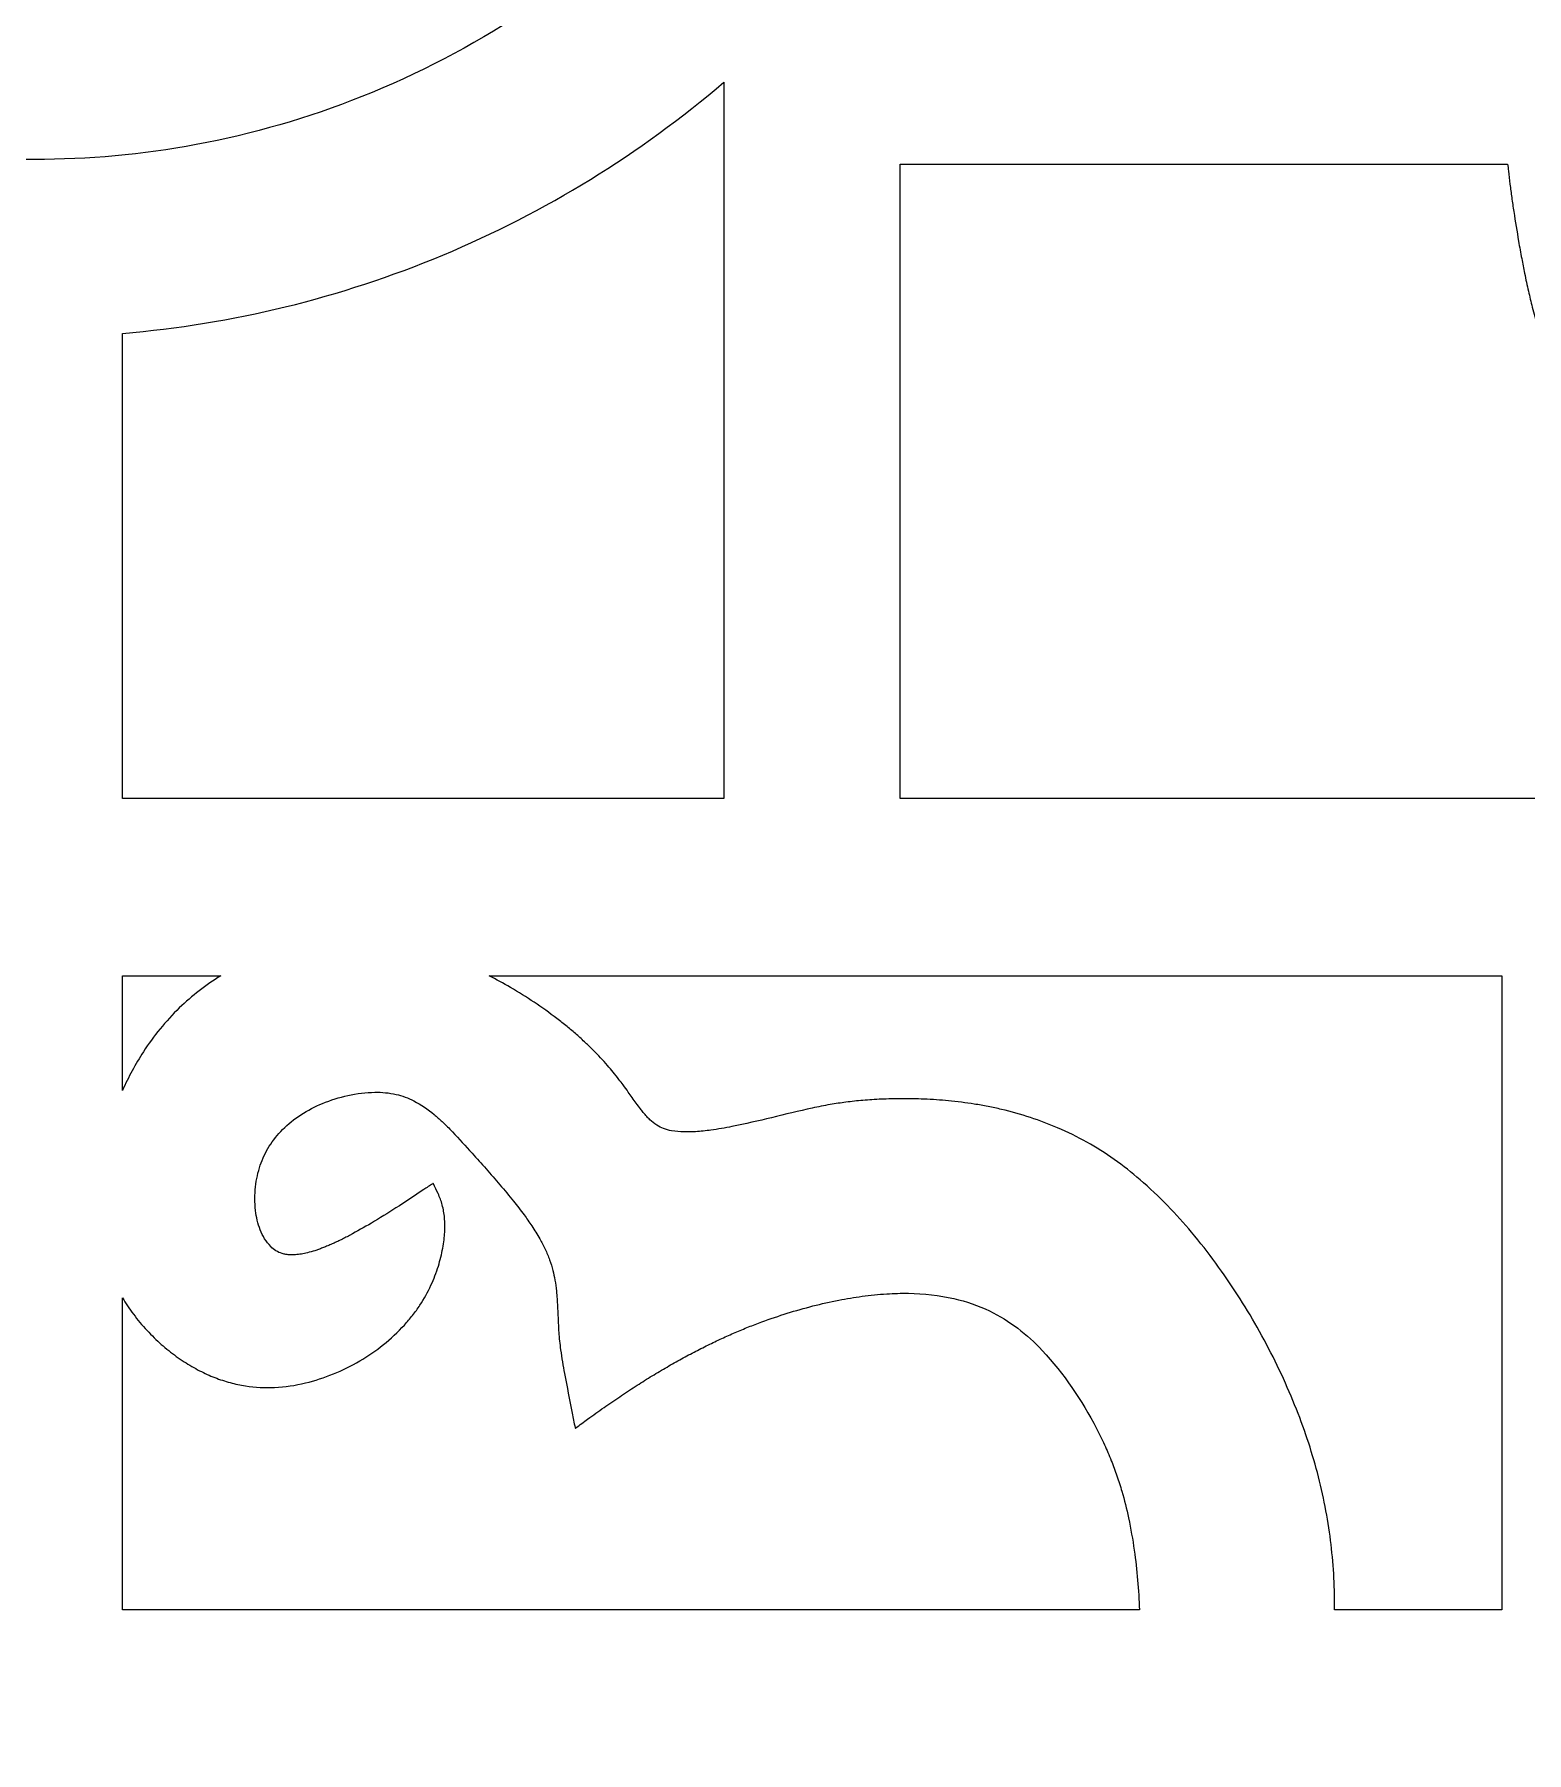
# Model space of a CAD drawing. Header units: centimetres. Extents: x -27 to -20.3, y -9 to 9.
# Drawn here: x -23.642 to -21.634, y -6.621 to -4.31 of the extents above; entities that cross this region are included whole.
import ezdxf

# ---------------------------------------------------------------- set-up
doc = ezdxf.new("R2010")
doc.units = ezdxf.units.CM
doc.header["$MEASUREMENT"] = 0
doc.layers.add('layer 1', color=7, linetype='Continuous')

msp = doc.modelspace()

# ---------------------------------------------------------------- linework, layer by layer
at = {"layer": 'layer 1', "color": 250}
for points, knots in [([(-20.28417, 9.00077), (-20.28417, 3.00045), (-20.28417, -2.99988), (-20.28417, -9.00021), (-20.28417, -9.00021), (-22.52248, -9.00021), (-24.76082, -9.00021), (-26.99914, -9.00021), (-26.99914, -9.00021), (-26.99914, -2.99988), (-26.99914, 3.00045), (-26.99914, 9.00077), (-26.99914, 9.00077), (-24.76082, 9.00077), (-22.52248, 9.00077), (-20.28417, 9.00077)], [0, 0, 0, 0, 0.2, 0.2, 0.2, 0.2, 0.4, 0.4, 0.4, 0.4, 0.6, 0.6, 0.6, 0.6, 1, 1, 1, 1]), ([(-23.64165, -4.47847), (-23.56938, -4.47847), (-23.49661, -4.47189), (-23.42394, -4.45837), (-23.42394, -4.45837), (-23.34842, -4.44429), (-23.2739, -4.42285), (-23.20125, -4.39391), (-23.20125, -4.39391), (-23.04984, -4.33355), (-22.91247, -4.24329), (-22.79568, -4.12569), (-22.79568, -4.12569), (-22.73729, -4.06691), (-22.68533, -4.00245), (-22.64029, -3.9331), (-22.64029, -3.9331), (-22.59588, -3.86473), (-22.55884, -3.79252), (-22.52928, -3.71736), (-22.52928, -3.71736), (-22.50051, -3.64423), (-22.47922, -3.56924), (-22.46523, -3.49316), (-22.46523, -3.49316), (-22.45181, -3.42003), (-22.44527, -3.34676), (-22.44527, -3.274), (-22.44527, -3.274), (-22.44527, -3.20125), (-22.45181, -3.12796), (-22.46523, -3.05484), (-22.46523, -3.05484), (-22.47922, -2.97877), (-22.50051, -2.90378), (-22.52928, -2.83065), (-22.52928, -2.83065), (-22.55884, -2.75549), (-22.59588, -2.68328), (-22.64029, -2.6149), (-22.64029, -2.6149), (-22.68533, -2.54555), (-22.73729, -2.4811), (-22.79568, -2.42232), (-22.79568, -2.42232), (-22.91247, -2.30472), (-23.04984, -2.21446), (-23.20125, -2.1541), (-23.20125, -2.1541), (-23.2739, -2.12515), (-23.34842, -2.10372), (-23.42394, -2.08964), (-23.42394, -2.08964), (-23.49661, -2.07612), (-23.56938, -2.06953), (-23.64165, -2.06953), (-23.64165, -2.06953), (-23.71391, -2.06953), (-23.78669, -2.07612), (-23.85936, -2.08964), (-23.85936, -2.08964), (-23.93489, -2.10372), (-24.0094, -2.12515), (-24.08202, -2.1541), (-24.08202, -2.1541), (-24.23344, -2.21446), (-24.3708, -2.30472), (-24.48762, -2.42232), (-24.48762, -2.42232), (-24.54602, -2.4811), (-24.59797, -2.54555), (-24.64299, -2.6149), (-24.64299, -2.6149), (-24.68741, -2.68328), (-24.72447, -2.75549), (-24.75403, -2.83065), (-24.75403, -2.83065), (-24.78278, -2.90378), (-24.80405, -2.97877), (-24.81806, -3.05484), (-24.81806, -3.05484), (-24.8315, -3.12796), (-24.83804, -3.20125), (-24.83804, -3.274), (-24.83804, -3.274), (-24.83804, -3.34676), (-24.8315, -3.42003), (-24.81806, -3.49316), (-24.81806, -3.49316), (-24.80405, -3.56924), (-24.78278, -3.64423), (-24.75403, -3.71736), (-24.75403, -3.71736), (-24.72447, -3.79252), (-24.68741, -3.86473), (-24.64299, -3.9331), (-24.64299, -3.9331), (-24.59797, -4.00245), (-24.54602, -4.06691), (-24.48762, -4.12569), (-24.48762, -4.12569), (-24.3708, -4.24329), (-24.23344, -4.33355), (-24.08202, -4.39391), (-24.08202, -4.39391), (-24.0094, -4.42285), (-23.93489, -4.44429), (-23.85936, -4.45837), (-23.85936, -4.45837), (-23.78669, -4.47189), (-23.71391, -4.47847), (-23.64165, -4.47847)], [0, 0, 0, 0, 0.0344828, 0.0344828, 0.0344828, 0.0344828, 0.0689655, 0.0689655, 0.0689655, 0.0689655, 0.1034483, 0.1034483, 0.1034483, 0.1034483, 0.137931, 0.137931, 0.137931, 0.137931, 0.1724138, 0.1724138, 0.1724138, 0.1724138, 0.2068966, 0.2068966, 0.2068966, 0.2068966, 0.2413793, 0.2413793, 0.2413793, 0.2413793, 0.2758621, 0.2758621, 0.2758621, 0.2758621, 0.3103448, 0.3103448, 0.3103448, 0.3103448, 0.3448276, 0.3448276, 0.3448276, 0.3448276, 0.3793103, 0.3793103, 0.3793103, 0.3793103, 0.4137931, 0.4137931, 0.4137931, 0.4137931, 0.4482759, 0.4482759, 0.4482759, 0.4482759, 0.4827586, 0.4827586, 0.4827586, 0.4827586, 0.5172414, 0.5172414, 0.5172414, 0.5172414, 0.5517241, 0.5517241, 0.5517241, 0.5517241, 0.5862069, 0.5862069, 0.5862069, 0.5862069, 0.6206897, 0.6206897, 0.6206897, 0.6206897, 0.6551724, 0.6551724, 0.6551724, 0.6551724, 0.6896552, 0.6896552, 0.6896552, 0.6896552, 0.7241379, 0.7241379, 0.7241379, 0.7241379, 0.7586207, 0.7586207, 0.7586207, 0.7586207, 0.7931034, 0.7931034, 0.7931034, 0.7931034, 0.8275862, 0.8275862, 0.8275862, 0.8275862, 0.862069, 0.862069, 0.862069, 0.862069, 0.8965517, 0.8965517, 0.8965517, 0.8965517, 0.9310345, 0.9310345, 0.9310345, 0.9310345, 1, 1, 1, 1]), ([(-22.71404, -5.33752), (-22.71404, -5.04882), (-22.71404, -4.76011), (-22.71404, -4.47141), (-22.71404, -4.47141), (-22.71404, -4.43903), (-22.71404, -4.40665), (-22.71404, -4.37428), (-22.71404, -4.37428), (-22.82714, -4.47093), (-22.95414, -4.54928), (-23.09231, -4.60699), (-23.09231, -4.60699), (-23.23045, -4.66469), (-23.37528, -4.69988), (-23.5231, -4.71222), (-23.5231, -4.71222), (-23.5231, -4.92066), (-23.5231, -5.12908), (-23.5231, -5.33752), (-23.5231, -5.33752), (-23.25342, -5.33752), (-22.98371, -5.33752), (-22.71404, -5.33752)], [0, 0, 0, 0, 0.1428571, 0.1428571, 0.1428571, 0.1428571, 0.2857143, 0.2857143, 0.2857143, 0.2857143, 0.4285714, 0.4285714, 0.4285714, 0.4285714, 0.5714286, 0.5714286, 0.5714286, 0.5714286, 0.7142857, 0.7142857, 0.7142857, 0.7142857, 1, 1, 1, 1]), ([(-20.62175, -5.53201), (-20.624, -5.53176), (-20.62625, -5.5315), (-20.6285, -5.53125), (-20.6285, -5.53125), (-20.63433, -5.5306), (-20.64014, -5.5299), (-20.64591, -5.52917), (-20.64591, -5.52917), (-20.6519, -5.52841), (-20.65788, -5.52762), (-20.66383, -5.52677), (-20.66383, -5.52677), (-20.6701, -5.5259), (-20.67638, -5.525), (-20.68265, -5.52403), (-20.68265, -5.52403), (-20.69581, -5.52188), (-20.70898, -5.51971), (-20.72217, -5.51756), (-20.72217, -5.51756), (-20.72997, -5.51619), (-20.73775, -5.51476), (-20.74554, -5.51329), (-20.74554, -5.51329), (-20.7521, -5.51204), (-20.75863, -5.51074), (-20.76516, -5.50939), (-20.76516, -5.50939), (-20.7731, -5.50773), (-20.78104, -5.506), (-20.78897, -5.50416), (-20.78897, -5.50416), (-20.79611, -5.50251), (-20.80321, -5.50078), (-20.81031, -5.49894), (-20.81031, -5.49894), (-20.82727, -5.49456), (-20.84407, -5.48957), (-20.86069, -5.48399), (-20.86069, -5.48399), (-20.87479, -5.47925), (-20.88869, -5.47393), (-20.90236, -5.46803), (-20.90236, -5.46803), (-20.93467, -5.45409), (-20.96522, -5.43654), (-20.99356, -5.41563), (-20.99356, -5.41563), (-21.01862, -5.39716), (-21.04108, -5.37559), (-21.06062, -5.35127), (-21.06062, -5.35127), (-21.07957, -5.3276), (-21.09568, -5.30187), (-21.10869, -5.27443), (-21.10869, -5.27443), (-21.1242, -5.24168), (-21.13652, -5.20755), (-21.1455, -5.17241), (-21.1455, -5.17241), (-21.14986, -5.15528), (-21.1532, -5.13792), (-21.15547, -5.12037), (-21.15547, -5.12037), (-21.15722, -5.1068), (-21.15789, -5.09314), (-21.15744, -5.07947), (-21.15744, -5.07947), (-21.15716, -5.07128), (-21.15649, -5.06312), (-21.15541, -5.055), (-21.15541, -5.055), (-21.15431, -5.04691), (-21.1528, -5.03889), (-21.15089, -5.03095), (-21.15089, -5.03095), (-21.14965, -5.0258), (-21.14824, -5.02066), (-21.14669, -5.01561), (-21.14669, -5.01561), (-21.15171, -5.01718), (-21.15679, -5.01859), (-21.16192, -5.01984), (-21.16192, -5.01984), (-21.16982, -5.02176), (-21.17776, -5.02328), (-21.18581, -5.02438), (-21.18581, -5.02438), (-21.19388, -5.02547), (-21.20199, -5.02616), (-21.21012, -5.02643), (-21.21012, -5.02643), (-21.2237, -5.02687), (-21.23726, -5.02621), (-21.25076, -5.02445), (-21.25076, -5.02445), (-21.26817, -5.02216), (-21.28542, -5.01881), (-21.30243, -5.01441), (-21.30243, -5.01441), (-21.33735, -5.00537), (-21.37125, -4.99298), (-21.40378, -4.97733), (-21.40378, -4.97733), (-21.43104, -4.96425), (-21.45657, -4.94803), (-21.48007, -4.92893), (-21.48007, -4.92893), (-21.50424, -4.9093), (-21.52567, -4.88667), (-21.544, -4.86146), (-21.544, -4.86146), (-21.5648, -4.8329), (-21.58222, -4.80215), (-21.59609, -4.76962), (-21.59609, -4.76962), (-21.60194, -4.75587), (-21.60723, -4.74187), (-21.61192, -4.72769), (-21.61192, -4.72769), (-21.61748, -4.71095), (-21.62241, -4.69404), (-21.62676, -4.67695), (-21.62676, -4.67695), (-21.62857, -4.66982), (-21.63032, -4.66265), (-21.63195, -4.65548), (-21.63195, -4.65548), (-21.63378, -4.6475), (-21.63549, -4.63951), (-21.63715, -4.6315), (-21.63715, -4.6315), (-21.6385, -4.62492), (-21.63978, -4.61834), (-21.64102, -4.61174), (-21.64102, -4.61174), (-21.64248, -4.60395), (-21.6439, -4.59616), (-21.64523, -4.58835), (-21.64523, -4.58835), (-21.64737, -4.5751), (-21.64953, -4.56185), (-21.65167, -4.54858), (-21.65167, -4.54858), (-21.65264, -4.54223), (-21.65353, -4.53587), (-21.65442, -4.52949), (-21.65442, -4.52949), (-21.65526, -4.5235), (-21.65602, -4.51749), (-21.6568, -4.51147), (-21.6568, -4.51147), (-21.6575, -4.50563), (-21.65821, -4.49978), (-21.65888, -4.49393), (-21.65888, -4.49393), (-21.6592, -4.49088), (-21.65953, -4.48784), (-21.65987, -4.4848), (-21.65987, -4.4848), (-21.93221, -4.4848), (-22.20459, -4.4848), (-22.47694, -4.4848), (-22.47694, -4.4848), (-22.47694, -4.76903), (-22.47694, -5.05328), (-22.47694, -5.33752), (-22.47694, -5.33752), (-22.13268, -5.33752), (-21.78838, -5.33752), (-21.44408, -5.33752), (-21.44408, -5.33752), (-21.43986, -5.33752), (-21.43562, -5.33752), (-21.4314, -5.33752), (-21.4314, -5.33752), (-21.4312, -5.33752), (-21.431, -5.33752), (-21.43081, -5.33752), (-21.43081, -5.33752), (-21.43081, -5.33773), (-21.43081, -5.33792), (-21.43081, -5.33812), (-21.43081, -5.33812), (-21.43081, -5.34239), (-21.43081, -5.34666), (-21.43081, -5.3509), (-21.43081, -5.3509), (-21.43081, -5.36464), (-21.43081, -5.37837), (-21.43081, -5.39208), (-21.43081, -5.39208), (-21.43081, -5.44899), (-21.43081, -5.50592), (-21.43081, -5.56284), (-21.43081, -5.56284), (-21.43081, -5.85155), (-21.43081, -6.14024), (-21.43081, -6.42895), (-21.43081, -6.42895), (-21.1611, -6.42895), (-20.89143, -6.42895), (-20.62175, -6.42895), (-20.62175, -6.42895), (-20.62175, -6.12997), (-20.62175, -5.83098), (-20.62175, -5.53201)], [0, 0, 0, 0, 0.0188679, 0.0188679, 0.0188679, 0.0188679, 0.0377358, 0.0377358, 0.0377358, 0.0377358, 0.0566038, 0.0566038, 0.0566038, 0.0566038, 0.0754717, 0.0754717, 0.0754717, 0.0754717, 0.0943396, 0.0943396, 0.0943396, 0.0943396, 0.1132075, 0.1132075, 0.1132075, 0.1132075, 0.1320755, 0.1320755, 0.1320755, 0.1320755, 0.1509434, 0.1509434, 0.1509434, 0.1509434, 0.1698113, 0.1698113, 0.1698113, 0.1698113, 0.1886792, 0.1886792, 0.1886792, 0.1886792, 0.2075472, 0.2075472, 0.2075472, 0.2075472, 0.2264151, 0.2264151, 0.2264151, 0.2264151, 0.245283, 0.245283, 0.245283, 0.245283, 0.2641509, 0.2641509, 0.2641509, 0.2641509, 0.2830189, 0.2830189, 0.2830189, 0.2830189, 0.3018868, 0.3018868, 0.3018868, 0.3018868, 0.3207547, 0.3207547, 0.3207547, 0.3207547, 0.3396226, 0.3396226, 0.3396226, 0.3396226, 0.3584906, 0.3584906, 0.3584906, 0.3584906, 0.3773585, 0.3773585, 0.3773585, 0.3773585, 0.3962264, 0.3962264, 0.3962264, 0.3962264, 0.4150943, 0.4150943, 0.4150943, 0.4150943, 0.4339623, 0.4339623, 0.4339623, 0.4339623, 0.4528302, 0.4528302, 0.4528302, 0.4528302, 0.4716981, 0.4716981, 0.4716981, 0.4716981, 0.490566, 0.490566, 0.490566, 0.490566, 0.509434, 0.509434, 0.509434, 0.509434, 0.5283019, 0.5283019, 0.5283019, 0.5283019, 0.5471698, 0.5471698, 0.5471698, 0.5471698, 0.5660377, 0.5660377, 0.5660377, 0.5660377, 0.5849057, 0.5849057, 0.5849057, 0.5849057, 0.6037736, 0.6037736, 0.6037736, 0.6037736, 0.6226415, 0.6226415, 0.6226415, 0.6226415, 0.6415094, 0.6415094, 0.6415094, 0.6415094, 0.6603774, 0.6603774, 0.6603774, 0.6603774, 0.6792453, 0.6792453, 0.6792453, 0.6792453, 0.6981132, 0.6981132, 0.6981132, 0.6981132, 0.7169811, 0.7169811, 0.7169811, 0.7169811, 0.7358491, 0.7358491, 0.7358491, 0.7358491, 0.754717, 0.754717, 0.754717, 0.754717, 0.7735849, 0.7735849, 0.7735849, 0.7735849, 0.7924528, 0.7924528, 0.7924528, 0.7924528, 0.8113208, 0.8113208, 0.8113208, 0.8113208, 0.8301887, 0.8301887, 0.8301887, 0.8301887, 0.8490566, 0.8490566, 0.8490566, 0.8490566, 0.8679245, 0.8679245, 0.8679245, 0.8679245, 0.8867925, 0.8867925, 0.8867925, 0.8867925, 0.9056604, 0.9056604, 0.9056604, 0.9056604, 0.9245283, 0.9245283, 0.9245283, 0.9245283, 0.9433962, 0.9433962, 0.9433962, 0.9433962, 0.9622642, 0.9622642, 0.9622642, 0.9622642, 1, 1, 1, 1]), ([(-23.39095, -5.57623), (-23.43501, -5.57623), (-23.47905, -5.57623), (-23.5231, -5.57623), (-23.5231, -5.57623), (-23.5231, -5.62757), (-23.5231, -5.67892), (-23.5231, -5.73026), (-23.5231, -5.73026), (-23.51501, -5.71234), (-23.50564, -5.69506), (-23.49503, -5.67852), (-23.49503, -5.67852), (-23.48122, -5.65694), (-23.46501, -5.63711), (-23.44665, -5.61929), (-23.44665, -5.61929), (-23.42969, -5.6029), (-23.41106, -5.58847), (-23.39095, -5.57623)], [0, 0, 0, 0, 0.1666667, 0.1666667, 0.1666667, 0.1666667, 0.3333333, 0.3333333, 0.3333333, 0.3333333, 0.5, 0.5, 0.5, 0.5, 0.6666667, 0.6666667, 0.6666667, 0.6666667, 1, 1, 1, 1]), ([(-21.6679, -5.57623), (-22.12191, -5.57623), (-22.57591, -5.57623), (-23.02995, -5.57623), (-23.02995, -5.57623), (-23.02018, -5.58114), (-23.01058, -5.58635), (-23.00114, -5.59184), (-23.00114, -5.59184), (-22.99031, -5.59814), (-22.97968, -5.60478), (-22.96925, -5.61177), (-22.96925, -5.61177), (-22.95888, -5.61873), (-22.94873, -5.62602), (-22.93882, -5.63362), (-22.93882, -5.63362), (-22.93418, -5.63717), (-22.92963, -5.64077), (-22.92512, -5.64446), (-22.92512, -5.64446), (-22.92076, -5.64799), (-22.91652, -5.6516), (-22.91229, -5.65527), (-22.91229, -5.65527), (-22.90826, -5.65882), (-22.90422, -5.66244), (-22.90028, -5.66613), (-22.90028, -5.66613), (-22.89661, -5.66953), (-22.89302, -5.67301), (-22.88949, -5.67653), (-22.88949, -5.67653), (-22.88625, -5.6798), (-22.88303, -5.68313), (-22.8799, -5.68649), (-22.8799, -5.68649), (-22.87675, -5.68986), (-22.8737, -5.69329), (-22.87068, -5.69678), (-22.87068, -5.69678), (-22.86808, -5.69973), (-22.86558, -5.70273), (-22.8631, -5.70576), (-22.8631, -5.70576), (-22.86048, -5.70899), (-22.85788, -5.71224), (-22.85534, -5.71554), (-22.85534, -5.71554), (-22.85345, -5.71799), (-22.85157, -5.72046), (-22.84972, -5.72294), (-22.84972, -5.72294), (-22.84737, -5.72612), (-22.84503, -5.72931), (-22.84272, -5.73252), (-22.84272, -5.73252), (-22.83915, -5.73751), (-22.83558, -5.74247), (-22.83204, -5.74744), (-22.83204, -5.74744), (-22.83017, -5.75), (-22.82828, -5.75254), (-22.82637, -5.75507), (-22.82637, -5.75507), (-22.82516, -5.75668), (-22.8239, -5.75828), (-22.8226, -5.75985), (-22.8226, -5.75985), (-22.82102, -5.7618), (-22.81941, -5.7637), (-22.81771, -5.76554), (-22.81771, -5.76554), (-22.81646, -5.76696), (-22.81516, -5.76831), (-22.8138, -5.76961), (-22.8138, -5.76961), (-22.81087, -5.77243), (-22.80773, -5.77493), (-22.80432, -5.77712), (-22.80432, -5.77712), (-22.80146, -5.77895), (-22.79841, -5.78049), (-22.79521, -5.78165), (-22.79521, -5.78165), (-22.79175, -5.78293), (-22.78815, -5.78389), (-22.78448, -5.78449), (-22.78448, -5.78449), (-22.77896, -5.7854), (-22.77338, -5.78593), (-22.76777, -5.78607), (-22.76777, -5.78607), (-22.76264, -5.78621), (-22.75751, -5.7861), (-22.75238, -5.78579), (-22.75238, -5.78579), (-22.74539, -5.78533), (-22.73842, -5.78464), (-22.73151, -5.78371), (-22.73151, -5.78371), (-22.72201, -5.78244), (-22.71258, -5.78085), (-22.70324, -5.77893), (-22.70324, -5.77893), (-22.68542, -5.77525), (-22.66769, -5.77125), (-22.65001, -5.76692), (-22.65001, -5.76692), (-22.63178, -5.76243), (-22.61351, -5.75814), (-22.59518, -5.75405), (-22.59518, -5.75405), (-22.58726, -5.75228), (-22.57928, -5.75071), (-22.57127, -5.74934), (-22.57127, -5.74934), (-22.56768, -5.74874), (-22.56411, -5.74816), (-22.56053, -5.74761), (-22.56053, -5.74761), (-22.557, -5.74709), (-22.55348, -5.7466), (-22.54997, -5.74613), (-22.54997, -5.74613), (-22.54621, -5.74565), (-22.54243, -5.74519), (-22.53864, -5.7448), (-22.53864, -5.7448), (-22.5348, -5.74439), (-22.53098, -5.74401), (-22.52711, -5.74368), (-22.52711, -5.74368), (-22.52306, -5.74333), (-22.51903, -5.74302), (-22.51496, -5.74275), (-22.51496, -5.74275), (-22.51073, -5.74249), (-22.50652, -5.74226), (-22.5023, -5.74208), (-22.5023, -5.74208), (-22.49788, -5.74188), (-22.49346, -5.74176), (-22.48905, -5.74166), (-22.48905, -5.74166), (-22.48437, -5.74156), (-22.47969, -5.74149), (-22.47502, -5.74147), (-22.47502, -5.74147), (-22.46988, -5.74146), (-22.46475, -5.7415), (-22.45963, -5.74159), (-22.45963, -5.74159), (-22.4547, -5.74169), (-22.4498, -5.74184), (-22.4449, -5.74204), (-22.4449, -5.74204), (-22.43934, -5.74226), (-22.43378, -5.74257), (-22.42824, -5.74294), (-22.42824, -5.74294), (-22.42289, -5.74332), (-22.41752, -5.74375), (-22.41218, -5.74426), (-22.41218, -5.74426), (-22.40628, -5.74481), (-22.40038, -5.74548), (-22.39447, -5.74621), (-22.39447, -5.74621), (-22.38876, -5.74693), (-22.38306, -5.74775), (-22.37735, -5.74867), (-22.37735, -5.74867), (-22.37117, -5.74965), (-22.36498, -5.75075), (-22.35883, -5.75196), (-22.35883, -5.75196), (-22.35284, -5.75313), (-22.34688, -5.75442), (-22.34092, -5.75581), (-22.34092, -5.75581), (-22.32772, -5.75892), (-22.31466, -5.76257), (-22.30176, -5.76679), (-22.30176, -5.76679), (-22.28938, -5.77084), (-22.2772, -5.77545), (-22.26525, -5.78057), (-22.26525, -5.78057), (-22.25181, -5.78635), (-22.23865, -5.79281), (-22.22588, -5.79993), (-22.22588, -5.79993), (-22.21328, -5.80696), (-22.20105, -5.81464), (-22.18924, -5.82296), (-22.18924, -5.82296), (-22.17713, -5.83149), (-22.16548, -5.84061), (-22.15428, -5.85031), (-22.15428, -5.85031), (-22.14149, -5.86139), (-22.12918, -5.87302), (-22.11738, -5.88516), (-22.11738, -5.88516), (-22.10615, -5.89673), (-22.09534, -5.90869), (-22.08498, -5.92105), (-22.08498, -5.92105), (-22.07365, -5.93456), (-22.06276, -5.94846), (-22.05237, -5.96272), (-22.05237, -5.96272), (-22.03216, -5.99032), (-22.01361, -6.01906), (-21.99673, -6.04883), (-21.99673, -6.04883), (-21.97979, -6.07882), (-21.96456, -6.10974), (-21.95114, -6.14149), (-21.95114, -6.14149), (-21.9447, -6.15673), (-21.93871, -6.17218), (-21.93321, -6.18779), (-21.93321, -6.18779), (-21.92794, -6.20265), (-21.92323, -6.21766), (-21.91894, -6.23282), (-21.91894, -6.23282), (-21.91468, -6.24791), (-21.91092, -6.26314), (-21.90768, -6.27849), (-21.90768, -6.27849), (-21.90447, -6.29361), (-21.90177, -6.30882), (-21.8996, -6.32411), (-21.8996, -6.32411), (-21.89533, -6.35388), (-21.89303, -6.38387), (-21.89268, -6.41395), (-21.89268, -6.41395), (-21.89261, -6.41894), (-21.89261, -6.42395), (-21.89262, -6.42895), (-21.89262, -6.42895), (-21.8177, -6.42895), (-21.74279, -6.42895), (-21.6679, -6.42895), (-21.6679, -6.42895), (-21.6679, -6.14471), (-21.6679, -5.86047), (-21.6679, -5.57623)], [0, 0, 0, 0, 0.015625, 0.015625, 0.015625, 0.015625, 0.03125, 0.03125, 0.03125, 0.03125, 0.046875, 0.046875, 0.046875, 0.046875, 0.0625, 0.0625, 0.0625, 0.0625, 0.078125, 0.078125, 0.078125, 0.078125, 0.09375, 0.09375, 0.09375, 0.09375, 0.109375, 0.109375, 0.109375, 0.109375, 0.125, 0.125, 0.125, 0.125, 0.140625, 0.140625, 0.140625, 0.140625, 0.15625, 0.15625, 0.15625, 0.15625, 0.171875, 0.171875, 0.171875, 0.171875, 0.1875, 0.1875, 0.1875, 0.1875, 0.203125, 0.203125, 0.203125, 0.203125, 0.21875, 0.21875, 0.21875, 0.21875, 0.234375, 0.234375, 0.234375, 0.234375, 0.25, 0.25, 0.25, 0.25, 0.265625, 0.265625, 0.265625, 0.265625, 0.28125, 0.28125, 0.28125, 0.28125, 0.296875, 0.296875, 0.296875, 0.296875, 0.3125, 0.3125, 0.3125, 0.3125, 0.328125, 0.328125, 0.328125, 0.328125, 0.34375, 0.34375, 0.34375, 0.34375, 0.359375, 0.359375, 0.359375, 0.359375, 0.375, 0.375, 0.375, 0.375, 0.390625, 0.390625, 0.390625, 0.390625, 0.40625, 0.40625, 0.40625, 0.40625, 0.421875, 0.421875, 0.421875, 0.421875, 0.4375, 0.4375, 0.4375, 0.4375, 0.453125, 0.453125, 0.453125, 0.453125, 0.46875, 0.46875, 0.46875, 0.46875, 0.484375, 0.484375, 0.484375, 0.484375, 0.5, 0.5, 0.5, 0.5, 0.515625, 0.515625, 0.515625, 0.515625, 0.53125, 0.53125, 0.53125, 0.53125, 0.546875, 0.546875, 0.546875, 0.546875, 0.5625, 0.5625, 0.5625, 0.5625, 0.578125, 0.578125, 0.578125, 0.578125, 0.59375, 0.59375, 0.59375, 0.59375, 0.609375, 0.609375, 0.609375, 0.609375, 0.625, 0.625, 0.625, 0.625, 0.640625, 0.640625, 0.640625, 0.640625, 0.65625, 0.65625, 0.65625, 0.65625, 0.671875, 0.671875, 0.671875, 0.671875, 0.6875, 0.6875, 0.6875, 0.6875, 0.703125, 0.703125, 0.703125, 0.703125, 0.71875, 0.71875, 0.71875, 0.71875, 0.734375, 0.734375, 0.734375, 0.734375, 0.75, 0.75, 0.75, 0.75, 0.765625, 0.765625, 0.765625, 0.765625, 0.78125, 0.78125, 0.78125, 0.78125, 0.796875, 0.796875, 0.796875, 0.796875, 0.8125, 0.8125, 0.8125, 0.8125, 0.828125, 0.828125, 0.828125, 0.828125, 0.84375, 0.84375, 0.84375, 0.84375, 0.859375, 0.859375, 0.859375, 0.859375, 0.875, 0.875, 0.875, 0.875, 0.890625, 0.890625, 0.890625, 0.890625, 0.90625, 0.90625, 0.90625, 0.90625, 0.921875, 0.921875, 0.921875, 0.921875, 0.9375, 0.9375, 0.9375, 0.9375, 0.953125, 0.953125, 0.953125, 0.953125, 0.96875, 0.96875, 0.96875, 0.96875, 1, 1, 1, 1]), ([(-23.05281, -5.8147), (-23.06162, -5.80515), (-23.07041, -5.79559), (-23.0792, -5.78605), (-23.0792, -5.78605), (-23.08372, -5.78134), (-23.08836, -5.77676), (-23.09311, -5.77225), (-23.09311, -5.77225), (-23.09658, -5.76897), (-23.10015, -5.76581), (-23.10383, -5.76275), (-23.10383, -5.76275), (-23.11229, -5.75568), (-23.12148, -5.74953), (-23.13124, -5.7444), (-23.13124, -5.7444), (-23.13882, -5.74043), (-23.14685, -5.73748), (-23.15515, -5.73561), (-23.15515, -5.73561), (-23.16447, -5.7335), (-23.17394, -5.73255), (-23.1835, -5.73275), (-23.1835, -5.73275), (-23.19573, -5.733), (-23.20788, -5.73445), (-23.21983, -5.73707), (-23.21983, -5.73707), (-23.23149, -5.73966), (-23.24293, -5.74321), (-23.25398, -5.74775), (-23.25398, -5.74775), (-23.26419, -5.75194), (-23.27401, -5.75707), (-23.28329, -5.76308), (-23.28329, -5.76308), (-23.2921, -5.76879), (-23.30027, -5.77543), (-23.30774, -5.78289), (-23.30774, -5.78289), (-23.31454, -5.78969), (-23.32052, -5.79726), (-23.3256, -5.80545), (-23.3256, -5.80545), (-23.33063, -5.81347), (-23.33467, -5.82203), (-23.33773, -5.831), (-23.33773, -5.831), (-23.34091, -5.84034), (-23.34304, -5.84998), (-23.34411, -5.8598), (-23.34411, -5.8598), (-23.34526, -5.87044), (-23.34526, -5.88115), (-23.34407, -5.89179), (-23.34407, -5.89179), (-23.3431, -5.90068), (-23.34099, -5.90938), (-23.3378, -5.91774), (-23.3378, -5.91774), (-23.33466, -5.9261), (-23.32987, -5.93367), (-23.32371, -5.94016), (-23.32371, -5.94016), (-23.31949, -5.94461), (-23.31427, -5.94784), (-23.30839, -5.94963), (-23.30839, -5.94963), (-23.3067, -5.95015), (-23.30497, -5.95056), (-23.30322, -5.95084), (-23.30322, -5.95084), (-23.30116, -5.95116), (-23.29909, -5.95136), (-23.297, -5.95143), (-23.297, -5.95143), (-23.29482, -5.95152), (-23.29265, -5.95147), (-23.29047, -5.95131), (-23.29047, -5.95131), (-23.28778, -5.95111), (-23.2851, -5.95078), (-23.28243, -5.95032), (-23.28243, -5.95032), (-23.27969, -5.94987), (-23.27697, -5.94929), (-23.27428, -5.94862), (-23.27428, -5.94862), (-23.27094, -5.94778), (-23.26763, -5.94683), (-23.26433, -5.94576), (-23.26433, -5.94576), (-23.26266, -5.94524), (-23.26103, -5.94468), (-23.25938, -5.94409), (-23.25938, -5.94409), (-23.25757, -5.94344), (-23.25576, -5.94276), (-23.25397, -5.94209), (-23.25397, -5.94209), (-23.25216, -5.94138), (-23.25038, -5.94066), (-23.24857, -5.93992), (-23.24857, -5.93992), (-23.24659, -5.93912), (-23.24462, -5.93829), (-23.24268, -5.93741), (-23.24268, -5.93741), (-23.24072, -5.93656), (-23.23878, -5.9357), (-23.23684, -5.9348), (-23.23684, -5.9348), (-23.23472, -5.9338), (-23.23258, -5.9328), (-23.23048, -5.93178), (-23.23048, -5.93178), (-23.22837, -5.93075), (-23.22629, -5.9297), (-23.22421, -5.92865), (-23.22421, -5.92865), (-23.22197, -5.92752), (-23.21975, -5.92637), (-23.21752, -5.92521), (-23.21752, -5.92521), (-23.20777, -5.91972), (-23.19801, -5.91425), (-23.18825, -5.90878), (-23.18825, -5.90878), (-23.17722, -5.90198), (-23.16622, -5.89517), (-23.1552, -5.88836), (-23.1552, -5.88836), (-23.14276, -5.88012), (-23.13032, -5.8719), (-23.11788, -5.86367), (-23.11788, -5.86367), (-23.11386, -5.86102), (-23.10983, -5.85835), (-23.1058, -5.85569), (-23.1058, -5.85569), (-23.10561, -5.85558), (-23.10543, -5.85545), (-23.10524, -5.85533), (-23.10524, -5.85533), (-23.10514, -5.85553), (-23.10502, -5.85574), (-23.10494, -5.85594), (-23.10494, -5.85594), (-23.10283, -5.86029), (-23.10073, -5.86464), (-23.09862, -5.86902), (-23.09862, -5.86902), (-23.09627, -5.87389), (-23.09438, -5.87897), (-23.093, -5.88421), (-23.093, -5.88421), (-23.09148, -5.88989), (-23.09045, -5.89571), (-23.08992, -5.90157), (-23.08992, -5.90157), (-23.08963, -5.90467), (-23.08951, -5.90774), (-23.08947, -5.91082), (-23.08947, -5.91082), (-23.08941, -5.91417), (-23.08947, -5.91754), (-23.0897, -5.92088), (-23.0897, -5.92088), (-23.08991, -5.92433), (-23.09019, -5.92773), (-23.09062, -5.93115), (-23.09062, -5.93115), (-23.0911, -5.93491), (-23.09166, -5.93867), (-23.09235, -5.9424), (-23.09235, -5.9424), (-23.09308, -5.94646), (-23.09394, -5.95049), (-23.09493, -5.95449), (-23.09493, -5.95449), (-23.09591, -5.95848), (-23.09699, -5.96245), (-23.09821, -5.96639), (-23.09821, -5.96639), (-23.09958, -5.97084), (-23.10108, -5.97523), (-23.10274, -5.97958), (-23.10274, -5.97958), (-23.10438, -5.98388), (-23.10617, -5.98815), (-23.10813, -5.99234), (-23.10813, -5.99234), (-23.1124, -6.00165), (-23.11739, -6.0106), (-23.12301, -6.01914), (-23.12301, -6.01914), (-23.1261, -6.02382), (-23.12937, -6.02837), (-23.13282, -6.03278), (-23.13282, -6.03278), (-23.13631, -6.03724), (-23.14001, -6.04156), (-23.14385, -6.04572), (-23.14385, -6.04572), (-23.16142, -6.06478), (-23.18159, -6.08102), (-23.20391, -6.09409), (-23.20391, -6.09409), (-23.22678, -6.10745), (-23.25132, -6.1174), (-23.27701, -6.12369), (-23.27701, -6.12369), (-23.29061, -6.12702), (-23.30446, -6.12905), (-23.31842, -6.12975), (-23.31842, -6.12975), (-23.33155, -6.1304), (-23.34466, -6.12968), (-23.35764, -6.12766), (-23.35764, -6.12766), (-23.3646, -6.12657), (-23.37151, -6.1251), (-23.37829, -6.12325), (-23.37829, -6.12325), (-23.38528, -6.12134), (-23.39214, -6.11907), (-23.39888, -6.11644), (-23.39888, -6.11644), (-23.40587, -6.11372), (-23.4127, -6.11063), (-23.41937, -6.10718), (-23.41937, -6.10718), (-23.42646, -6.1035), (-23.43338, -6.09948), (-23.4401, -6.09513), (-23.4401, -6.09513), (-23.44727, -6.09047), (-23.4542, -6.08547), (-23.4609, -6.08015), (-23.4609, -6.08015), (-23.46767, -6.07473), (-23.47417, -6.06901), (-23.4804, -6.06299), (-23.4804, -6.06299), (-23.48718, -6.0564), (-23.49361, -6.04945), (-23.49966, -6.04219), (-23.49966, -6.04219), (-23.50562, -6.03506), (-23.51118, -6.0276), (-23.51631, -6.01987), (-23.51631, -6.01987), (-23.51866, -6.01631), (-23.52093, -6.01271), (-23.5231, -6.00903), (-23.5231, -6.00903), (-23.5231, -6.14899), (-23.5231, -6.28898), (-23.5231, -6.42895), (-23.5231, -6.42895), (-23.06714, -6.42895), (-22.61118, -6.42895), (-22.15521, -6.42895), (-22.15521, -6.42895), (-22.15606, -6.4021), (-22.15841, -6.37532), (-22.16217, -6.34871), (-22.16217, -6.34871), (-22.16427, -6.33412), (-22.1668, -6.31963), (-22.16982, -6.30523), (-22.16982, -6.30523), (-22.17236, -6.29316), (-22.17538, -6.28122), (-22.17883, -6.26937), (-22.17883, -6.26937), (-22.18089, -6.26242), (-22.18309, -6.2555), (-22.18546, -6.24863), (-22.18546, -6.24863), (-22.18786, -6.24175), (-22.19039, -6.23492), (-22.19307, -6.22815), (-22.19307, -6.22815), (-22.19596, -6.22092), (-22.19901, -6.21377), (-22.20224, -6.20669), (-22.20224, -6.20669), (-22.20563, -6.19929), (-22.20918, -6.19196), (-22.21293, -6.18472), (-22.21293, -6.18472), (-22.23253, -6.14664), (-22.257, -6.11153), (-22.28588, -6.07998), (-22.28588, -6.07998), (-22.30613, -6.05791), (-22.33006, -6.03998), (-22.35692, -6.02686), (-22.35692, -6.02686), (-22.37216, -6.01941), (-22.38814, -6.01384), (-22.40472, -6.0102), (-22.40472, -6.0102), (-22.42478, -6.00581), (-22.44519, -6.00343), (-22.46577, -6.0031), (-22.46577, -6.0031), (-22.47557, -6.00294), (-22.48539, -6.00318), (-22.49518, -6.00381), (-22.49518, -6.00381), (-22.50623, -6.0045), (-22.51723, -6.0056), (-22.52821, -6.00709), (-22.52821, -6.00709), (-22.53872, -6.00851), (-22.5492, -6.01025), (-22.5596, -6.01231), (-22.5596, -6.01231), (-22.57127, -6.01461), (-22.58284, -6.01724), (-22.59437, -6.02016), (-22.59437, -6.02016), (-22.60594, -6.02311), (-22.61745, -6.02638), (-22.62887, -6.02993), (-22.62887, -6.02993), (-22.64039, -6.03352), (-22.65184, -6.03742), (-22.66317, -6.04159), (-22.66317, -6.04159), (-22.6691, -6.04377), (-22.675, -6.04604), (-22.68089, -6.04838), (-22.68089, -6.04838), (-22.68691, -6.05078), (-22.69287, -6.05326), (-22.6988, -6.05583), (-22.6988, -6.05583), (-22.70491, -6.05843), (-22.71095, -6.06113), (-22.71699, -6.06391), (-22.71699, -6.06391), (-22.72323, -6.06676), (-22.7294, -6.0697), (-22.73554, -6.07273), (-22.73554, -6.07273), (-22.74184, -6.07581), (-22.74808, -6.07898), (-22.7543, -6.08223), (-22.7543, -6.08223), (-22.76079, -6.0856), (-22.76718, -6.08905), (-22.77358, -6.09259), (-22.77358, -6.09259), (-22.78011, -6.09617), (-22.78657, -6.09986), (-22.79301, -6.10362), (-22.79301, -6.10362), (-22.79975, -6.10754), (-22.80643, -6.11156), (-22.8131, -6.11564), (-22.8131, -6.11564), (-22.8199, -6.11979), (-22.82662, -6.12401), (-22.83331, -6.12832), (-22.83331, -6.12832), (-22.84037, -6.13285), (-22.84737, -6.13745), (-22.85431, -6.14214), (-22.85431, -6.14214), (-22.86137, -6.14688), (-22.8684, -6.15171), (-22.8754, -6.1566), (-22.8754, -6.1566), (-22.88276, -6.16177), (-22.89008, -6.16701), (-22.89738, -6.17231), (-22.89738, -6.17231), (-22.90272, -6.17621), (-22.90809, -6.18013), (-22.91344, -6.18402), (-22.91344, -6.18402), (-22.91369, -6.18422), (-22.91394, -6.1844), (-22.91417, -6.18457), (-22.91417, -6.18457), (-22.91425, -6.18427), (-22.91432, -6.18397), (-22.91436, -6.18365), (-22.91436, -6.18365), (-22.91563, -6.17715), (-22.91692, -6.17061), (-22.91819, -6.16409), (-22.91819, -6.16409), (-22.92169, -6.14643), (-22.92514, -6.12877), (-22.92862, -6.1111), (-22.92862, -6.1111), (-22.93059, -6.10047), (-22.93232, -6.08979), (-22.93379, -6.07908), (-22.93379, -6.07908), (-22.93489, -6.07125), (-22.93568, -6.06337), (-22.93627, -6.05547), (-22.93627, -6.05547), (-22.93643, -6.05318), (-22.93659, -6.05088), (-22.9367, -6.04858), (-22.9367, -6.04858), (-22.93702, -6.04156), (-22.93732, -6.03455), (-22.9376, -6.02753), (-22.9376, -6.02753), (-22.93784, -6.02185), (-22.93813, -6.01616), (-22.9385, -6.01048), (-22.9385, -6.01048), (-22.93871, -6.00702), (-22.93901, -6.00357), (-22.93938, -6.00013), (-22.93938, -6.00013), (-22.9399, -5.99514), (-22.9406, -5.99019), (-22.94144, -5.98525), (-22.94144, -5.98525), (-22.94217, -5.98097), (-22.94309, -5.97674), (-22.94414, -5.97254), (-22.94414, -5.97254), (-22.9454, -5.9676), (-22.9469, -5.96272), (-22.94861, -5.95792), (-22.94861, -5.95792), (-22.95035, -5.95311), (-22.95232, -5.94838), (-22.95447, -5.94375), (-22.95447, -5.94375), (-22.9567, -5.93902), (-22.95912, -5.93437), (-22.96176, -5.92983), (-22.96176, -5.92983), (-22.96515, -5.92391), (-22.96875, -5.91811), (-22.97256, -5.91242), (-22.97256, -5.91242), (-22.97592, -5.90737), (-22.9794, -5.9024), (-22.983, -5.89752), (-22.983, -5.89752), (-22.98754, -5.89138), (-22.99216, -5.88534), (-22.99693, -5.87938), (-22.99693, -5.87938), (-23.00293, -5.87181), (-23.00911, -5.86437), (-23.01542, -5.85707), (-23.01542, -5.85707), (-23.02776, -5.84279), (-23.04022, -5.82868), (-23.05281, -5.8147)], [0, 0, 0, 0, 0.008547, 0.008547, 0.008547, 0.008547, 0.017094, 0.017094, 0.017094, 0.017094, 0.025641, 0.025641, 0.025641, 0.025641, 0.034188, 0.034188, 0.034188, 0.034188, 0.042735, 0.042735, 0.042735, 0.042735, 0.0512821, 0.0512821, 0.0512821, 0.0512821, 0.0598291, 0.0598291, 0.0598291, 0.0598291, 0.0683761, 0.0683761, 0.0683761, 0.0683761, 0.0769231, 0.0769231, 0.0769231, 0.0769231, 0.0854701, 0.0854701, 0.0854701, 0.0854701, 0.0940171, 0.0940171, 0.0940171, 0.0940171, 0.1025641, 0.1025641, 0.1025641, 0.1025641, 0.1111111, 0.1111111, 0.1111111, 0.1111111, 0.1196581, 0.1196581, 0.1196581, 0.1196581, 0.1282051, 0.1282051, 0.1282051, 0.1282051, 0.1367521, 0.1367521, 0.1367521, 0.1367521, 0.1452991, 0.1452991, 0.1452991, 0.1452991, 0.1538462, 0.1538462, 0.1538462, 0.1538462, 0.1623932, 0.1623932, 0.1623932, 0.1623932, 0.1709402, 0.1709402, 0.1709402, 0.1709402, 0.1794872, 0.1794872, 0.1794872, 0.1794872, 0.1880342, 0.1880342, 0.1880342, 0.1880342, 0.1965812, 0.1965812, 0.1965812, 0.1965812, 0.2051282, 0.2051282, 0.2051282, 0.2051282, 0.2136752, 0.2136752, 0.2136752, 0.2136752, 0.2222222, 0.2222222, 0.2222222, 0.2222222, 0.2307692, 0.2307692, 0.2307692, 0.2307692, 0.2393162, 0.2393162, 0.2393162, 0.2393162, 0.2478632, 0.2478632, 0.2478632, 0.2478632, 0.2564103, 0.2564103, 0.2564103, 0.2564103, 0.2649573, 0.2649573, 0.2649573, 0.2649573, 0.2735043, 0.2735043, 0.2735043, 0.2735043, 0.2820513, 0.2820513, 0.2820513, 0.2820513, 0.2905983, 0.2905983, 0.2905983, 0.2905983, 0.2991453, 0.2991453, 0.2991453, 0.2991453, 0.3076923, 0.3076923, 0.3076923, 0.3076923, 0.3162393, 0.3162393, 0.3162393, 0.3162393, 0.3247863, 0.3247863, 0.3247863, 0.3247863, 0.3333333, 0.3333333, 0.3333333, 0.3333333, 0.3418803, 0.3418803, 0.3418803, 0.3418803, 0.3504274, 0.3504274, 0.3504274, 0.3504274, 0.3589744, 0.3589744, 0.3589744, 0.3589744, 0.3675214, 0.3675214, 0.3675214, 0.3675214, 0.3760684, 0.3760684, 0.3760684, 0.3760684, 0.3846154, 0.3846154, 0.3846154, 0.3846154, 0.3931624, 0.3931624, 0.3931624, 0.3931624, 0.4017094, 0.4017094, 0.4017094, 0.4017094, 0.4102564, 0.4102564, 0.4102564, 0.4102564, 0.4188034, 0.4188034, 0.4188034, 0.4188034, 0.4273504, 0.4273504, 0.4273504, 0.4273504, 0.4358974, 0.4358974, 0.4358974, 0.4358974, 0.4444444, 0.4444444, 0.4444444, 0.4444444, 0.4529915, 0.4529915, 0.4529915, 0.4529915, 0.4615385, 0.4615385, 0.4615385, 0.4615385, 0.4700855, 0.4700855, 0.4700855, 0.4700855, 0.4786325, 0.4786325, 0.4786325, 0.4786325, 0.4871795, 0.4871795, 0.4871795, 0.4871795, 0.4957265, 0.4957265, 0.4957265, 0.4957265, 0.5042735, 0.5042735, 0.5042735, 0.5042735, 0.5128205, 0.5128205, 0.5128205, 0.5128205, 0.5213675, 0.5213675, 0.5213675, 0.5213675, 0.5299145, 0.5299145, 0.5299145, 0.5299145, 0.5384615, 0.5384615, 0.5384615, 0.5384615, 0.5470085, 0.5470085, 0.5470085, 0.5470085, 0.5555556, 0.5555556, 0.5555556, 0.5555556, 0.5641026, 0.5641026, 0.5641026, 0.5641026, 0.5726496, 0.5726496, 0.5726496, 0.5726496, 0.5811966, 0.5811966, 0.5811966, 0.5811966, 0.5897436, 0.5897436, 0.5897436, 0.5897436, 0.5982906, 0.5982906, 0.5982906, 0.5982906, 0.6068376, 0.6068376, 0.6068376, 0.6068376, 0.6153846, 0.6153846, 0.6153846, 0.6153846, 0.6239316, 0.6239316, 0.6239316, 0.6239316, 0.6324786, 0.6324786, 0.6324786, 0.6324786, 0.6410256, 0.6410256, 0.6410256, 0.6410256, 0.6495726, 0.6495726, 0.6495726, 0.6495726, 0.6581197, 0.6581197, 0.6581197, 0.6581197, 0.6666667, 0.6666667, 0.6666667, 0.6666667, 0.6752137, 0.6752137, 0.6752137, 0.6752137, 0.6837607, 0.6837607, 0.6837607, 0.6837607, 0.6923077, 0.6923077, 0.6923077, 0.6923077, 0.7008547, 0.7008547, 0.7008547, 0.7008547, 0.7094017, 0.7094017, 0.7094017, 0.7094017, 0.7179487, 0.7179487, 0.7179487, 0.7179487, 0.7264957, 0.7264957, 0.7264957, 0.7264957, 0.7350427, 0.7350427, 0.7350427, 0.7350427, 0.7435897, 0.7435897, 0.7435897, 0.7435897, 0.7521368, 0.7521368, 0.7521368, 0.7521368, 0.7606838, 0.7606838, 0.7606838, 0.7606838, 0.7692308, 0.7692308, 0.7692308, 0.7692308, 0.7777778, 0.7777778, 0.7777778, 0.7777778, 0.7863248, 0.7863248, 0.7863248, 0.7863248, 0.7948718, 0.7948718, 0.7948718, 0.7948718, 0.8034188, 0.8034188, 0.8034188, 0.8034188, 0.8119658, 0.8119658, 0.8119658, 0.8119658, 0.8205128, 0.8205128, 0.8205128, 0.8205128, 0.8290598, 0.8290598, 0.8290598, 0.8290598, 0.8376068, 0.8376068, 0.8376068, 0.8376068, 0.8461538, 0.8461538, 0.8461538, 0.8461538, 0.8547009, 0.8547009, 0.8547009, 0.8547009, 0.8632479, 0.8632479, 0.8632479, 0.8632479, 0.8717949, 0.8717949, 0.8717949, 0.8717949, 0.8803419, 0.8803419, 0.8803419, 0.8803419, 0.8888889, 0.8888889, 0.8888889, 0.8888889, 0.8974359, 0.8974359, 0.8974359, 0.8974359, 0.9059829, 0.9059829, 0.9059829, 0.9059829, 0.9145299, 0.9145299, 0.9145299, 0.9145299, 0.9230769, 0.9230769, 0.9230769, 0.9230769, 0.9316239, 0.9316239, 0.9316239, 0.9316239, 0.9401709, 0.9401709, 0.9401709, 0.9401709, 0.9487179, 0.9487179, 0.9487179, 0.9487179, 0.957265, 0.957265, 0.957265, 0.957265, 0.965812, 0.965812, 0.965812, 0.965812, 0.974359, 0.974359, 0.974359, 0.974359, 0.982906, 0.982906, 0.982906, 0.982906, 1, 1, 1, 1])]:
    msp.add_open_spline(points, degree=3, knots=knots, dxfattribs=at)

doc.saveas('drawing.dxf')
